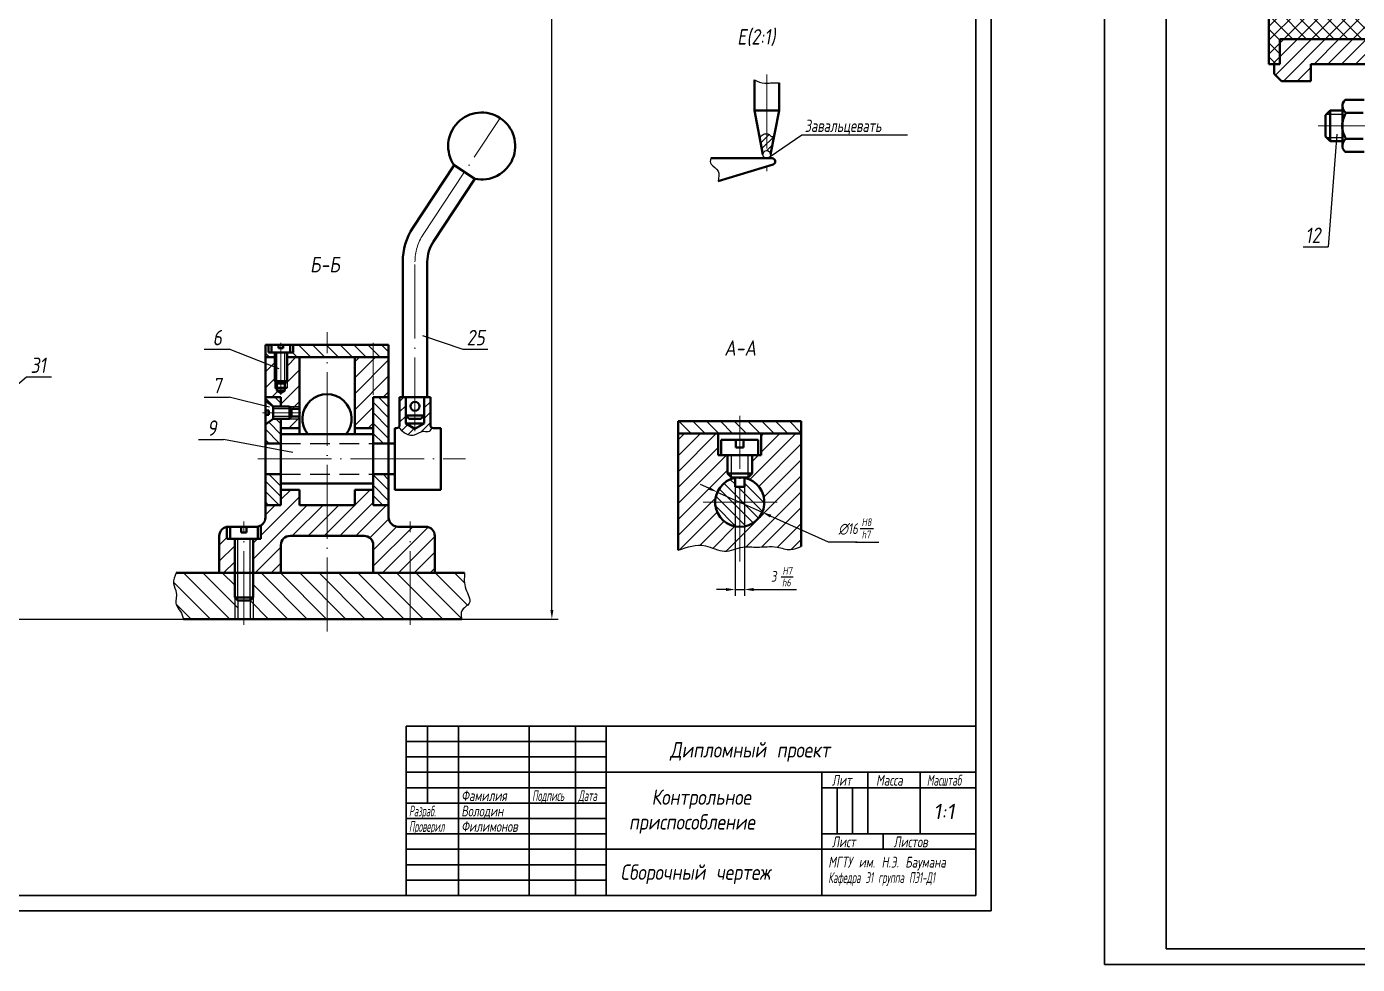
# Model space of a CAD drawing. Header units: millimetres. Extents: x 155 to 2756, y -275 to 1324.
# Drawn here: x 681.4 to 1113.6, y 70.9 to 375.3 of the extents above; entities that cross this region are included whole.
import ezdxf

# ---------------------------------------------------------------- set-up
doc = ezdxf.new("R2010")
doc.units = ezdxf.units.MM
doc.header["$PDMODE"] = 35
doc.header["$PDSIZE"] = -30
doc.linetypes.add('ACAD_ISO04W100', pattern=[30, 24, -3, 0, -3])
doc.linetypes.add('DASHED2', pattern=[9.524999999999999, 6.35, -3.175])
for name, color, linetype, lineweight in [('Layer2', 152, 'Continuous', 25), ('Контур', 5, 'Continuous', 50), ('Оси', 254, 'ACAD_ISO04W100', 20), ('Рамка', 52, 'Continuous', 35), ('Текст', 242, 'Continuous', 25), ('Тонкие линии', 200, 'Continuous', 25), ('Штриховка', 26, 'Continuous', 25)]:
    doc.layers.add(name, color=color, linetype=linetype, lineweight=lineweight)
doc.styles.add('3.5', font='txt.shx', dxfattribs={"width": 0.7, "oblique": 10, "height": 3.5})
doc.styles.add('5', font='txt.shx', dxfattribs={"width": 0.8, "oblique": 10, "height": 5})
doc.dimstyles.new('1 STANDARD(1 1)', dxfattribs={"dimscale": 0, "dimtxt": 3.5, "dimasz": 3, "dimexe": 2, "dimexo": 0, "dimgap": 1, "dimtad": 1, "dimtoh": 1, "dimdec": 1, "dimzin": 9, "dimdsep": 46, "dimtxsty": '3.5', "dimcen": 2.5, "dimclrd": 256, "dimclre": 256, "dimclrt": 256, "dimaunit": 1, "dimadec": 0, "dimazin": 0, "dimtfac": 1, "dimtdec": 1, "dimtmove": 0, "dimatfit": 3, "dimfxl": 0, "dimtolj": 1, "dimtzin": 1, "dimarcsym": 0})
pattern_1 = [(135, (0, 0), (-1.683798022700466, -1.683798022700466), [])]

# ---------------------------------------------------------------- blocks, each defined once
blk = doc.blocks.new('*D4')
at = {"layer": 'Defpoints', "color": 0}
for p in [(905.6899762737205, 224.2148835471908), (920.2836960387168, 217.6556653452427)]:
    blk.add_point(p, dxfattribs=at)
at = {"layer": 'Тонкие линии', "lineweight": -2}
for p, q in [((902.9536538177838, 225.444736960056), (900.217331361847, 226.6745903729212)), ((905.6899762737205, 224.2148835471908), (920.2836960387168, 217.6556653452427)), ((941.8454629933417, 207.9646245035402), (923.0200184946535, 216.4258119323774)), ((951.0667740924881, 207.9646245035403), (941.8454629933417, 207.9646245035402))]:
    blk.add_line(p, q, dxfattribs=at)
at = {"layer": 'Тонкие линии'}
for points in [[(903.1586293865946, 225.9007907027121), (902.748678248973, 224.9886832173998), (905.6899762737205, 224.2148835471908)], [(923.2249940634645, 216.8818656750335), (922.8150429258427, 215.9697581897212), (920.2836960387168, 217.6556653452427)]]:
    blk.add_solid(points, dxfattribs=at)
at = {"layer": 'Тонкие линии', "insert": (948.206118542915, 212.2146245035402), "char_height": 3.5, "attachment_point": 5, "style": '3.5'}
blk.add_mtext('\\A1;∅16', dxfattribs=at)
blk = doc.blocks.new('*D5')
at = {"layer": 'Defpoints', "color": 0}
for p in [(911.4868361562185, 225.9352744462167), (914.4868361562185, 225.9352744462167), (914.4868361562185, 192.5832099445406)]:
    blk.add_point(p, dxfattribs=at)
at = {"layer": 'Тонкие линии', "lineweight": -2}
for p, q in [((911.4868361562185, 225.9352744462167), (911.4868361562185, 190.5832099445406)), ((914.4868361562185, 225.9352744462167), (914.4868361562185, 190.5832099445406)), ((908.4868361562185, 192.5832099445406), (905.4868361562185, 192.5832099445406)), ((911.4868361562185, 192.5832099445406), (914.4868361562185, 192.5832099445406)), ((917.4868361562185, 192.5832099445406), (927.5315991112049, 192.5832099445406))]:
    blk.add_line(p, q, dxfattribs=at)
at = {"layer": 'Тонкие линии'}
for points in [[(908.4868361562185, 193.0832099445406), (908.4868361562185, 192.0832099445406), (911.4868361562185, 192.5832099445406)], [(917.4868361562185, 193.0832099445406), (917.4868361562185, 192.0832099445406), (914.4868361562185, 192.5832099445406)]]:
    blk.add_solid(points, dxfattribs=at)
at = {"layer": 'Тонкие линии', "insert": (924.0092176337117, 196.8332099445406), "char_height": 3.5, "attachment_point": 5, "style": '3.5'}
blk.add_mtext('\\A1;3', dxfattribs=at)
blk = doc.blocks.new('*D9')
at = {"layer": 'Defpoints', "color": 0}
for p in [(673.3959330384268, 629.0382210572118), (851.9777214328365, 629.0382210572117), (665.8976180845511, 182.9804819936381)]:
    blk.add_point(p, dxfattribs=at)
at = {"layer": 'Тонкие линии', "lineweight": -2}
for p, q in [((673.3959330384268, 629.0382210572118), (853.9777214328365, 629.0382210572117)), ((851.9777214328363, 185.980481993638), (851.9777214328365, 626.0382210572117)), ((665.8976180845511, 182.9804819936381), (853.9777214328363, 182.980481993638))]:
    blk.add_line(p, q, dxfattribs=at)
at = {"layer": 'Тонкие линии'}
for points in [[(851.4777214328365, 626.0382210572117), (852.4777214328365, 626.0382210572117), (851.9777214328365, 629.0382210572117)], [(851.4777214328363, 185.980481993638), (852.4777214328363, 185.980481993638), (851.9777214328363, 182.980481993638)]]:
    blk.add_solid(points, dxfattribs=at)
at = {"layer": 'Тонкие линии', "insert": (849.2277214328363, 406.009351525425), "char_height": 3.5, "attachment_point": 5, "rotation": 90, "style": '3.5'}
blk.add_mtext('\\A1;440', dxfattribs=at)

msp = doc.modelspace()

# ---------------------------------------------------------------- hatches: boundary and pattern name
at = {"layer": 'Тонкие линии'}
h = msp.add_hatch(dxfattribs=at)
h.set_pattern_fill('ANSI31', color=256, scale=0.5, style=0)
h.set_pattern_definition([(45, (-13.53497122126282, -209.6082414592784), (-1.122532015133644, 1.122532015133644), [])])
edge = h.paths.add_edge_path()
edge.add_spline(control_points=[(924.1607634655848, 339.67268261552), (923.7966925170194, 339.5982424167789), (923.1292559609769, 339.461774208934), (922.4185814403522, 340.7578356013032), (920.6126194203446, 340.4818925488946), (919.7778823297422, 339.7437164612882), (919.4388142230353, 339.4438711911321)], knot_values=[0, 0, 0, 0, 0.4969048343411941, 0.9109555503419593, 1.922649463059378, 2.614710396256846, 2.614710396256846, 2.614710396256846, 2.614710396256846], degree=3, periodic=0)
edge.add_line((919.4388142230351, 339.4438711911319), (920.5285972728834, 333.7918439449913))
edge.add_arc((921.777729961625, 333.7918439449913), 1.249132688741611, 0, 180, ccw=False)
edge.add_line((923.0268626503666, 333.7918439449913), (924.1607634655848, 339.67268261552))
at = {"layer": 'Штриховка'}
h = msp.add_hatch(dxfattribs=at)
h.set_pattern_fill('ANSI31', color=256, style=0)
h.set_pattern_definition([(45, (0, 0), (-2.245064030267288, 2.245064030267288), [])])
h.paths.add_polyline_path([(1133.444118563884, 461.5860175340741), (1118.444118563884, 461.586017534074), (1118.444118563883, 447.5736889203109), (1098.444118563883, 447.5736889203109), (1098.444118563883, 453.0323634795561), (1088.891870478152, 453.0323634795561), (1086.548460675058, 450.6889536764612), (1086.548460675057, 447.5736889203108), (1088.389839750823, 447.5736889203108), (1088.389839750823, 439.4610609257289), (1141.750112606522, 439.4610609257288), (1141.750112606522, 441.8360276343636), (1144.78930380643, 441.8360276343636), (1144.78930380643, 447.8360276343636), (1133.444118563884, 447.8360276343636)])
h.paths.add_polyline_path([(1133.444118563883, 482.5736889203109), (1118.444118563883, 482.5736889203108), (1118.444118563883, 473.5860175340741), (1133.444118563883, 473.586017534074)])
h.paths.add_polyline_path([(1133.444118563884, 362.8360276343636), (1144.78930380643, 362.8360276343635), (1144.78930380643, 368.8360276343635), (1141.750112606522, 368.8360276343636), (1141.750112606522, 371.2109943429984), (1088.389839750823, 371.2109943429982), (1088.389839750823, 363.0983663484163), (1086.548460675058, 363.0983663484163), (1086.548460675057, 359.9831015922662), (1088.891870478152, 357.639691789171), (1098.444118563883, 357.639691789171), (1098.444118563883, 363.0983663484163), (1118.444118563883, 363.0983663484163), (1118.444118563883, 349.0860377346531), (1133.444118563884, 349.0860377346531)])
h.paths.add_polyline_path([(1133.444118563883, 337.0860377346531), (1118.444118563883, 337.086037734653), (1118.444118563883, 328.0983663484163), (1133.444118563883, 328.0983663484163)])
h = msp.add_hatch(dxfattribs=at)
h.set_pattern_fill('ANSI37', color=256, style=0)
h.set_pattern_definition([(45, (0, 0), (-2.245064030267288, 2.245064030267288), []), (135, (0, 0), (-2.245064030267288, -2.245064030267288), [])])
h.paths.add_polyline_path([(1084.78930380643, 380.835347445919), (1084.78930380643, 363.0983663484164), (1088.389839750823, 363.0983663484163), (1088.389839750823, 371.2109943429983), (1141.750112606522, 371.2109943429984), (1141.750112606522, 368.8360276343636), (1144.78930380643, 368.8360276343635), (1144.78930380643, 375.5860276343636)])
h.paths.add_polyline_path([(1144.78930380643, 441.8360276343637), (1141.750112606522, 441.8360276343636), (1141.750112606522, 439.4610609257288), (1088.389839750823, 439.4610609257289), (1088.389839750823, 447.5736889203108), (1084.78930380643, 447.5736889203108), (1084.78930380643, 429.8367078228082), (1144.78930380643, 435.0860276343636)])
h = msp.add_hatch(dxfattribs=at)
h.set_pattern_fill('ANSI31', color=256, scale=1.15, style=0)
h.set_pattern_definition([(45, (0, 0), (-2.581823634807381, 2.581823634807381), [])])
h.paths.add_polyline_path([(758.965455619246, 254.9802758264623), (763.965455619246, 254.9802758264623), (763.9654556192459, 251.9802758264623), (766.7529175842434, 251.9802758264623), (769.9654556192459, 251.9802758264623), (769.9654556192459, 267.980481993638), (765.9654556192459, 267.980481993638), (765.9654556192459, 260.1930200286405), (765.9654556192459, 258.0094133154225), (765.2529175842433, 258.0094133154225), (765.2529175842433, 257.1852917331516), (765.2529175842433, 257.1680814171832), (763.9654556192459, 256.4247649051205), (762.6779936542486, 257.1680814171832), (762.6779936542484, 257.1852917331516), (762.6779936542484, 258.0094133154225), (761.9654556192459, 258.0094133154226), (761.9654556192459, 260.1930200286405), (761.9654556192459, 267.980481993638), (758.965455619246, 267.980481993638)])
h.paths.add_polyline_path([(798.9654556192459, 267.980481993638), (787.9654556192459, 267.980481993638), (787.9654556192459, 244.980481993638), (793.965455619246, 244.9804819936381), (793.965455619246, 247.9802758264623), (793.9654556192459, 254.9802758264623), (798.965455619246, 254.9802758264623)])
h.paths.add_polyline_path([(798.9654556192459, 215.9804819936385), (798.9654556192457, 219.9806881608138), (793.9654556192459, 219.9806881608138), (793.9654556192459, 224.980481993638), (787.9654556192459, 224.980481993638), (787.9654556192459, 219.9806881608138), (778.9654556192459, 219.9806881608138), (778.9654556192459, 209.9804819936381), (790.9654556192459, 209.9804819936381, -0.4142135623730951), (793.9654556192459, 206.9804819936381), (793.9654556192457, 197.980481993638), (805.9654556192459, 197.980481993638), (805.9654556192459, 212.980481993638), (801.9654556192459, 212.980481993638, -0.4142135623731451)])
h.paths.add_polyline_path([(813.9654556192459, 209.980481993638, 0.4142135623730945), (810.9654556192459, 212.980481993638), (805.9654556192459, 212.980481993638), (805.9654556192459, 197.980481993638), (813.9654556192459, 197.980481993638)])
h.paths.add_polyline_path([(766.965455619246, 209.9804819936381), (778.9654556192459, 209.9804819936381), (778.9654556192457, 219.9806881608137), (769.965455619246, 219.9806881608138), (769.9654556192459, 224.980481993638), (763.9654556192459, 224.980481993638), (763.9654556192457, 219.9806881608138), (758.9654556192459, 219.9806881608138), (758.9654556192459, 215.980481993638, -0.2679491924311228), (757.4654556192459, 213.3824057822847), (757.4654556192459, 208.980481993638), (754.965455619246, 208.980481993638), (754.9654556192459, 197.980481993638), (763.9654556192459, 197.980481993638), (763.9654556192459, 206.9804819936381, -0.4142135623731062)])
h.paths.add_polyline_path([(748.9654556192459, 208.980481993638), (746.4654556192459, 208.980481993638), (746.4654556192459, 212.9385218851878, 0.3659773818630439), (743.9654556192459, 209.980481993638), (743.9654556192459, 197.980481993638), (748.9654556192459, 197.980481993638)])
h.paths.add_polyline_path([(769.965455619246, 244.9804819936381), (769.965455619246, 247.9802758264623), (766.7529175842434, 247.9802758264623), (763.9654556192457, 247.9802758264623), (763.9654556192459, 244.9804819936381)])
h.paths.add_polyline_path([(769.9654556192459, 247.9802758264623), (769.9654556192459, 248.6928138614649), (767.4654556192461, 248.6928138614649), (766.7529175842433, 247.9802758264623)])
h.paths.add_polyline_path([(769.9654556192459, 251.2677377914597), (769.965455619246, 251.9802758264623), (766.7529175842433, 251.9802758264623), (767.465455619246, 251.2677377914597)])
h = msp.add_hatch(dxfattribs=at)
h.set_pattern_fill('ANSI31', color=256, angle=90, style=0)
h.set_pattern_definition([(135, (0, 0), (-2.245064030267288, -2.245064030267288), [])])
h.paths.add_polyline_path([(767.9654556192459, 271.9804819936381), (767.9654556192459, 269.480481993638), (765.9654556192459, 269.480481993638), (765.965455619246, 267.980481993638), (778.9654556192459, 267.980481993638), (778.9654556192457, 271.980481993638)])
h.paths.add_polyline_path([(761.9654556192457, 267.980481993638), (761.9654556192459, 269.480481993638), (759.9654556192459, 269.480481993638), (759.9654556192459, 271.980481993638), (758.965455619246, 271.980481993638), (758.965455619246, 267.980481993638)])
h.paths.add_polyline_path([(793.9654556192457, 267.980481993638), (793.9654556192457, 271.980481993638), (778.9654556192457, 271.980481993638), (778.9654556192457, 267.980481993638)])
h.paths.add_polyline_path([(798.965455619246, 267.980481993638), (798.9654556192459, 271.980481993638), (793.9654556192459, 271.980481993638), (793.9654556192459, 267.980481993638)])
h = msp.add_hatch(dxfattribs=at)
h.set_pattern_fill('ANSI31', color=256, scale=0.75, angle=90, style=0)
h.set_pattern_definition(pattern_1)
h.paths.add_polyline_path([(793.9654556192461, 239.980481993638), (798.9654556192459, 239.980481993638), (798.9654556192459, 254.9802758264623), (793.9654556192459, 254.9802758264623), (793.965455619246, 247.9802758264623)])
h.paths.add_polyline_path([(798.965455619246, 229.980481993638), (793.9654556192459, 229.980481993638), (793.9654556192459, 219.9806881608138), (798.965455619246, 219.9806881608138)])
h.paths.add_polyline_path([(758.965455619246, 219.9806881608138), (763.9654556192459, 219.9806881608138), (763.9654556192459, 229.980481993638), (758.965455619246, 229.980481993638)])
h.paths.add_polyline_path([(763.9654556192456, 247.9802758264623), (761.4654556192459, 247.9802758264623), (758.9654556192459, 246.1382136387042), (758.9654556192457, 239.980481993638), (763.9654556192459, 239.980481993638)])
h.paths.add_polyline_path([(763.9654556192459, 251.9802758264623), (763.9654556192459, 254.9802758264623), (758.965455619246, 254.9802758264622), (758.9654556192459, 253.8223380142205), (761.465455619246, 251.9802758264623)])
h = msp.add_hatch(dxfattribs=at)
h.set_pattern_fill('ANSI31', color=256, scale=0.75, style=0)
h.set_pattern_definition([(45, (0, 0), (-1.683798022700466, 1.683798022700466), [])])
edge = h.paths.add_edge_path()
edge.add_line((804.523700903424, 254.980481993638), (802.523700903424, 254.980481993638))
edge.add_line((802.523700903424, 254.980481993638), (802.523700903424, 245.980481993638))
edge.add_arc((801.5237009034241, 245.980481993638), 1, -45.00000000000341, 1.5916157281026244e-12, ccw=False)
edge.add_spline(control_points=[(802.2308076846106, 245.2733752124514), (802.7523173797583, 244.6487403525253), (804.0237211016346, 243.1259247786006), (807.4546532618783, 242.1084478008667), (809.7105279642396, 244.4324064109749), (812.3128907822467, 243.4456259650039), (812.7902100999108, 244.6355809059755), (812.9903689253988, 245.1345759697703)], knot_values=[0, 0, 0, 0, 2.446991360495599, 5.965591727401217, 9.070203853059663, 11.03020166435888, 12.44566624514315, 12.44566624514315, 12.44566624514315, 12.44566624514315], degree=3, periodic=0)
edge.add_arc((813.523700903424, 245.980481993638), 1, 180, 237.76913916367232, ccw=False)
edge.add_line((812.523700903424, 245.980481993638), (812.523700903424, 254.980481993638))
edge.add_line((812.523700903424, 254.980481993638), (810.523700903424, 254.980481993638))
edge.add_line((810.523700903424, 254.980481993638), (810.523700903424, 246.426164593242))
edge.add_line((810.523700903424, 246.426164593242), (807.5237009034239, 244.694113785673))
edge.add_line((807.5237009034239, 244.694113785673), (804.523700903424, 246.4261645932421))
edge.add_line((804.523700903424, 246.4261645932421), (804.523700903424, 254.980481993638))
h = msp.add_hatch(dxfattribs=at)
h.set_pattern_fill('ANSI31', color=256, angle=90, style=0)
h.set_pattern_definition([(135, (0, -27.04520754742134), (-2.245064030267288, -2.245064030267288), [])])
h.paths.add_polyline_path([(912.9868361562185, 247.1793261465035), (892.9868361562186, 247.1793261465035), (892.9868361562186, 243.1793261465036), (912.9868361562185, 243.1793261465036)])
h.paths.add_polyline_path([(932.9868361562185, 247.1793261465035), (912.9868361562184, 247.1793261465035), (912.9868361562184, 243.1793261465036), (932.9868361562185, 243.1793261465035)])
h = msp.add_hatch(dxfattribs=at)
h.set_pattern_fill('ANSI31', color=256, scale=1.15, style=0)
h.set_pattern_definition([(45, (0, -27.04520754742134), (-2.581823634807381, 2.581823634807381), [])])
edge = h.paths.add_edge_path()
edge.add_line((911.4868361562185, 228.7933912689675), (911.4868361562185, 228.9352744462167))
edge.add_line((911.4868361562185, 228.9352744462167), (910.2650154154265, 228.9352744462167))
edge.add_line((910.2650154154265, 228.9352744462167), (908.9868361562185, 230.2134537054247))
edge.add_line((908.9868361562185, 230.2134537054247), (908.9868361562186, 236.2134537054249))
edge.add_line((908.9868361562186, 236.2134537054249), (905.9868361562185, 236.2134537054249))
edge.add_line((905.9868361562185, 236.2134537054249), (905.9868361562185, 243.1793261465036))
edge.add_line((905.9868361562185, 243.1793261465036), (892.9868361562185, 243.1793261465035))
edge.add_line((892.9868361562185, 243.1793261465035), (892.9868361562185, 205.3568750623226))
edge.add_spline(control_points=[(892.9868361562185, 205.3568750623226), (895.9525749823008, 206.3639510834128), (901.069476408847, 208.101497452512), (907.5823689069323, 204.0833642274567), (911.3244834129071, 205.7232426575318), (912.9868361562237, 206.1359907594634)], knot_values=[0, 0, 0, 0, 8.939514211314727, 15.42368215913627, 20.48203795961831, 20.48203795961831, 20.48203795961831, 20.48203795961831], degree=3, periodic=0)
edge.add_line((912.9868361562185, 206.1359907594619), (912.9868361562185, 212.9352744462167))
edge.add_arc((912.9868361562185, 220.9352744462167), 7.99999999999999, 100.80692287486028, 270, ccw=False)
edge = h.paths.add_edge_path()
edge.add_line((932.9868361562185, 243.1793261465035), (919.9868361562186, 243.1793261465036))
edge.add_line((919.9868361562186, 243.1793261465036), (919.9868361562185, 236.2134537054249))
edge.add_line((919.9868361562185, 236.2134537054249), (916.9868361562185, 236.2134537054249))
edge.add_line((916.9868361562185, 236.2134537054249), (916.9868361562185, 230.2134537054247))
edge.add_line((916.9868361562185, 230.2134537054247), (915.7086568970102, 228.9352744462167))
edge.add_line((915.7086568970102, 228.9352744462167), (914.4868361562185, 228.9352744462167))
edge.add_line((914.4868361562185, 228.9352744462167), (914.4868361562185, 228.7933912689675))
edge.add_arc((912.9868361562185, 220.9352744462167), 7.99999999999999, -90, 79.19307712513961, ccw=False)
edge.add_line((912.9868361562185, 212.9352744462167), (912.9868361562185, 206.1359907594627))
edge.add_spline(control_points=[(912.9868361562237, 206.1359907594634), (913.3281368950554, 206.220732841255), (915.178170515848, 206.6091079095563), (919.246683150321, 206.0563601251895), (924.4420481464001, 206.9730456197144), (929.2472748201595, 205.0040145769701), (931.8241252761585, 206.0611004066024), (932.9868361562185, 206.5380722822538)], knot_values=[20.48203795961831, 20.48203795961831, 20.48203795961831, 20.48203795961831, 21.52057841315259, 26.09593995943073, 32.63217873453364, 37.06222672273325, 40.70462884675828, 40.70462884675828, 40.70462884675828, 40.70462884675828], degree=3, periodic=0)
edge.add_line((932.9868361562186, 206.5380722822538), (932.9868361562185, 243.1793261465035))
h = msp.add_hatch(dxfattribs=at)
h.set_pattern_fill('ANSI31', color=256, scale=0.75, angle=90, style=0)
h.set_pattern_definition(pattern_1)
h.paths.add_polyline_path([(912.9868361562184, 220.9352744462167), (904.9868361562185, 220.9352744462167, 0.4142135623730958), (912.9868361562185, 212.9352744462167)])
h.paths.add_polyline_path([(920.9868361562185, 220.9352744462167), (912.9868361562184, 220.9352744462167), (912.9868361562184, 212.9352744462167, 0.4142135623730999)])
h.paths.add_polyline_path([(914.4868361562185, 228.7933912689676), (914.4868361562185, 225.9352744462167), (912.9868361562185, 225.9352744462167), (912.9868361562187, 220.9352744462167), (920.9868361562185, 220.9352744462167, 0.3599880314514957)])
h.paths.add_polyline_path([(912.9868361562185, 225.9352744462167), (911.4868361562185, 225.9352744462167), (911.4868361562185, 228.7933912689675, 0.3599880314514947), (904.9868361562185, 220.9352744462167), (912.9868361562184, 220.9352744462167)])
h = msp.add_hatch(dxfattribs=at)
h.set_pattern_fill('ANSI31', color=256, scale=1.4, angle=90, style=0)
h.set_pattern_definition([(135, (0, 0), (-3.143089642374203, -3.143089642374203), [])])
h.paths.add_polyline_path([(778.9654556192457, 182.980481993638), (778.9654556192459, 197.980481993638), (754.965455619246, 197.980481993638), (754.9654556192459, 189.980481993638), (754.965455619246, 182.980481993638)])
edge = h.paths.add_edge_path()
edge.add_line((748.9654556192459, 182.980481993638), (748.9654556192459, 189.9804819936381))
edge.add_line((748.9654556192459, 189.9804819936381), (748.9654556192459, 197.980481993638))
edge.add_line((748.9654556192459, 197.980481993638), (729.9979537455741, 197.980481993638))
edge.add_spline(control_points=[(729.9979537455743, 197.980481993638), (729.4918760681634, 196.8303282799059), (728.5275941994121, 194.6388220706154), (730.6034476233756, 191.3759964418579), (729.2948712837839, 187.8922720433035), (731.5455762048281, 185.502828914226), (732.0812692681858, 183.8265429672328), (732.3516461663189, 182.980481993638)], knot_values=[0, 0, 0, 0, 3.534580485510071, 6.734799869572862, 10.53311459693728, 13.1464962450108, 15.80972644452285, 15.80972644452285, 15.80972644452285, 15.80972644452285], degree=3, periodic=0)
edge.add_line((732.3516461663189, 182.980481993638), (748.9654556192459, 182.980481993638))
h.paths.add_polyline_path([(805.965455619246, 197.980481993638), (778.9654556192459, 197.980481993638), (778.9654556192459, 182.980481993638), (805.9654556192459, 182.980481993638)])
edge = h.paths.add_edge_path()
edge.add_line((805.965455619246, 182.980481993638), (822.6911013568971, 182.980481993638))
edge.add_spline(control_points=[(822.6911013568972, 182.980481993638), (822.4939466844434, 183.9587402679545), (822.0442166889286, 186.1902475603993), (826.674171004628, 188.0755853842683), (823.2577129561046, 193.0243378232843), (823.5051414221655, 196.2679405392), (823.6357774902199, 197.980481993638)], knot_values=[0, 0, 0, 0, 2.711573789549448, 6.185377465485917, 10.89763709125328, 16.16845162770912, 16.16845162770912, 16.16845162770912, 16.16845162770912], degree=3, periodic=0)
edge.add_line((823.6357774902199, 197.980481993638), (805.9654556192459, 197.9804819936381))
edge.add_line((805.9654556192459, 197.9804819936381), (805.965455619246, 182.980481993638))
h.paths.add_polyline_path([(754.9654556192459, 189.9804819936381), (753.9654556192459, 188.9804819936379), (753.9654556192459, 182.980481993638), (754.965455619246, 182.980481993638)])
h.paths.add_polyline_path([(748.965455619246, 182.980481993638), (749.9654556192459, 182.9804819936381), (749.9654556192459, 188.9804819936382), (748.9654556192459, 189.9804819936383)])

# ---------------------------------------------------------------- linework, layer by layer
at = {"layer": 'Layer2'}
for p, q in [((749.9654556192459, 188.9804819936381), (749.9654556192459, 182.980481993638)), ((753.9654556192459, 188.980481993638), (753.9654556192459, 182.980481993638))]:
    msp.add_line(p, q, dxfattribs=at)
at = {"layer": 'Контур'}
for p, q in [((1084.78930380643, 405.3360276343636), (1084.78930380643, 363.0983663484163)), ((1141.750112606522, 371.2109943429983), (1088.389839750823, 371.2109943429983)), ((1088.389839750823, 371.2109943429983), (1088.389839750823, 363.0983663484163)), ((1088.389839750823, 363.0983663484163), (1084.78930380643, 363.0983663484163)), ((1086.548460675057, 363.0983663484163), (1086.548460675057, 359.9831015922661)), ((1098.444118563883, 357.639691789171), (1098.444118563883, 363.0983663484163)), ((1098.444118563883, 363.0983663484163), (1118.444118563883, 363.0983663484163)), ((1086.548460675057, 359.9831015922661), (1088.891870478152, 357.639691789171)), ((917.777729961625, 348.0588826880835), (917.777729961625, 358.014734084354)), ((925.777729961625, 357.0298463831168), (925.777729961625, 348.0588826880835)), ((1088.891870478152, 357.639691789171), (1098.444118563883, 357.639691789171)), ((1109.594192924558, 351.4860377346533), (1115.786261011713, 351.4860377346533)), ((925.777729961625, 348.0588826880835), (917.777729961625, 348.0588826880835)), ((920.5285972728834, 333.7918439449913), (917.777729961625, 348.0588826880835)), ((925.777729961625, 348.0588826880835), (923.0268626503666, 333.7918439449913)), ((1104.694118563884, 348.0860377346531), (1103.194118563884, 346.5860377346531)), ((1103.194118563884, 339.5860377346531), (1103.194118563884, 346.5860377346531)), ((1104.694118563884, 338.0860377346531), (1104.694118563884, 348.0860377346531)), ((1108.694544234488, 348.0860377346531), (1104.694118563884, 348.0860377346531)), ((1108.694544234488, 336.8846023416664), (1108.694544234488, 349.287473127641)), ((1109.974118563883, 347.2860377346531), (1115.406335372388, 347.2860377346531)), ((1104.694118563884, 338.0860377346531), (1103.194118563884, 339.5860377346531)), ((1108.694544234488, 338.0860377346531), (1104.694118563884, 338.0860377346531)), ((1109.974118563883, 338.8860377346543), (1115.406335372388, 338.8860377346543)), ((1115.786261011712, 334.6860377346531), (1109.594192924559, 334.6860377346531)), ((806.8427178071394, 309.9981958465613), (820.2713978598622, 330.2997718498632)), ((820.2713978598622, 330.2997718498632), (826.9437910983761, 325.8862507532064)), ((923.5223199803524, 332.5427112562497), (903.5759770688162, 332.5427112562497)), ((905.9450159566106, 325.1450563516757), (923.813616454768, 330.5860784301385)), ((826.9437910983761, 325.8862507532064), (813.5151110456532, 305.5846747499043)), ((803.523700903424, 254.980481993638), (803.523700903424, 298.9643931049194)), ((811.523700903424, 254.980481993638), (811.523700903424, 298.9643931049192)), ((758.9654556192459, 271.980481993638), (798.9654556192459, 271.980481993638)), ((758.9654556192459, 271.980481993638), (758.9654556192459, 215.980481993638)), ((758.965455619246, 267.980481993638), (761.9654556192459, 267.980481993638)), ((759.9654556192459, 269.480481993638), (759.9654556192459, 271.980481993638)), ((759.9654556192459, 269.480481993638), (763.9654556192459, 269.480481993638)), ((760.9654556192459, 269.480481993638), (760.9654556192459, 271.980481993638)), ((761.9654556192459, 260.1930200286405), (761.9654556192459, 269.480481993638)), ((763.2350604440044, 271.980481993638), (763.2350604440044, 270.8938549606805)), ((764.6958507944873, 270.8938549606805), (763.2350604440044, 270.8938549606805)), ((767.9654556192459, 269.480481993638), (763.9654556192459, 269.480481993638)), ((764.6958507944873, 271.980481993638), (764.6958507944873, 270.8938549606805)), ((765.9654556192459, 260.1930200286405), (765.9654556192459, 269.480481993638)), ((765.965455619246, 267.980481993638), (798.9654556192459, 267.980481993638)), ((766.9654556192459, 269.480481993638), (766.9654556192459, 271.980481993638)), ((767.9654556192459, 269.480481993638), (767.9654556192459, 271.980481993638)), ((769.9654556192459, 242.980481993638), (769.9654556192459, 267.980481993638)), ((787.9654556192459, 242.980481993638), (787.9654556192459, 267.980481993638)), ((798.9654556192459, 271.980481993638), (798.9654556192459, 215.980481993638)), ((765.9654556192459, 260.1930200286405), (761.9654556192459, 260.1930200286405)), ((762.6779936542484, 259.480481993638), (761.9654556192459, 260.1930200286405)), ((762.6779936542484, 259.480481993638), (765.2529175842433, 259.480481993638)), ((762.6779936542484, 259.480481993638), (762.6779936542484, 257.1852917331516)), ((765.9654556192459, 260.1930200286405), (765.2529175842433, 259.480481993638)), ((765.2529175842433, 259.480481993638), (765.2529175842433, 257.1852917331516)), ((758.9654556192459, 254.9802758264623), (763.9654556192459, 254.9802758264623)), ((761.9654556192459, 258.0094133154225), (765.9654556192459, 258.0094133154225)), ((762.6779936542484, 257.1852917331516), (762.6779936542484, 257.1680814171831)), ((762.6779936542484, 257.1680814171832), (765.2529175842433, 257.1680814171832)), ((762.6779936542484, 257.1680814171832), (763.9654556192459, 256.4247649051205)), ((765.2529175842433, 257.1680814171832), (763.9654556192459, 256.4247649051205)), ((763.9654556192457, 251.9802758264623), (763.9654556192459, 254.9802758264623)), ((765.2529175842433, 257.1680814171831), (765.2529175842433, 257.1852917331516)), ((798.9654556192459, 254.9802758264623), (793.9654556192459, 254.9802758264623)), ((793.965455619246, 247.9802758264623), (793.9654556192459, 254.9802758264623)), ((802.523700903424, 245.980481993638), (802.523700903424, 254.980481993638)), ((802.523700903424, 254.980481993638), (812.523700903424, 254.980481993638)), ((804.523700903424, 254.980481993638), (804.523700903424, 246.426164593242)), ((810.523700903424, 246.426164593242), (810.523700903424, 254.980481993638)), ((812.523700903424, 254.980481993638), (812.523700903424, 245.980481993638)), ((761.465455619246, 251.9802758264623), (758.965455619246, 253.8223380142204)), ((758.965455619246, 250.7106710017038), (760.0520826522035, 250.7106710017038)), ((760.0520826522035, 250.7106710017038), (760.0520826522035, 249.9802758264623)), ((761.465455619246, 251.9802758264623), (761.465455619246, 249.9802758264623)), ((766.7529175842434, 251.9802758264623), (761.465455619246, 251.9802758264623)), ((766.7529175842434, 251.9802758264623), (767.465455619246, 251.2677377914597)), ((766.7529175842434, 251.9802758264623), (766.7529175842434, 247.9802758264623)), ((767.465455619246, 249.9802758264623), (767.465455619246, 251.2677377914597)), ((767.465455619246, 251.2677377914597), (769.965455619246, 251.2677377914598)), ((758.965455619246, 249.2498806512208), (760.0520826522035, 249.2498806512208)), ((761.465455619246, 247.9802758264623), (758.965455619246, 246.1382136387042)), ((760.0520826522035, 249.2498806512208), (760.0520826522035, 249.9802758264623)), ((761.465455619246, 247.9802758264623), (761.465455619246, 249.9802758264623)), ((766.7529175842434, 247.9802758264623), (761.465455619246, 247.9802758264623)), ((763.9654556192459, 219.9806881608138), (763.9654556192457, 247.9802758264623)), ((766.7529175842434, 247.9802758264623), (767.465455619246, 248.6928138614649)), ((767.465455619246, 249.9802758264623), (767.465455619246, 248.6928138614649)), ((767.465455619246, 248.6928138614649), (769.965455619246, 248.6928138614649)), ((793.9654556192459, 219.9806881608138), (793.965455619246, 247.9802758264623)), ((804.523700903424, 249.0817770655358), (810.523700903424, 249.0817770655358)), ((804.523700903424, 249.0817770655358), (805.6249959753218, 247.980481993638)), ((804.523700903424, 246.426164593242), (810.523700903424, 246.426164593242)), ((804.523700903424, 246.426164593242), (807.5237009034239, 244.694113785673)), ((805.6249959753218, 247.980481993638), (809.4224058315262, 247.980481993638)), ((810.523700903424, 246.426164593242), (807.5237009034239, 244.694113785673)), ((810.523700903424, 249.0817770655358), (809.4224058315262, 247.980481993638)), ((892.9868361562185, 205.3568750623226), (892.9868361562185, 247.1793261465035)), ((892.9868361562185, 247.1793261465035), (932.9868361562185, 247.1793261465035)), ((932.9868361562185, 247.1793261465035), (932.9868361562185, 206.5380722822538)), ((769.9654556192459, 244.980481993638), (763.9654556192459, 244.980481993638)), ((763.9654556192459, 242.980481993638), (778.9654556192459, 242.980481993638)), ((793.9654556192459, 242.980481993638), (778.9654556192459, 242.980481993638)), ((787.9654556192459, 244.980481993638), (793.9654556192459, 244.980481993638)), ((800.9654556192459, 244.980481993638), (800.9654556192459, 224.980481993638)), ((801.523700903424, 244.980481993638), (800.9654556192459, 244.980481993638)), ((813.523700903424, 244.980481993638), (815.9654556192459, 244.980481993638)), ((815.9654556192459, 224.980481993638), (815.9654556192459, 244.980481993638)), ((892.9868361562185, 243.1793261465035), (932.9868361562185, 243.1793261465035)), ((905.9868361562185, 236.2134537054249), (905.9868361562185, 243.1793261465035)), ((919.9868361562185, 236.2134537054249), (919.9868361562185, 243.1793261465035)), ((758.9654556192459, 239.980481993638), (763.9654556192459, 239.980481993638)), ((800.9654556192459, 239.980481993638), (793.9654556192459, 239.980481993638)), ((906.9868361562185, 236.2134537054249), (906.9868361562185, 241.2134537054249)), ((906.9868361562185, 241.2134537054249), (918.9868361562185, 241.2134537054249)), ((911.734315993232, 241.2134537054249), (911.734315993232, 238.6855837161324)), ((911.734315993232, 238.6855837161324), (912.9868361562185, 238.6855837161324)), ((914.239356319205, 238.6855837161324), (912.9868361562185, 238.6855837161324)), ((914.239356319205, 241.2134537054249), (914.239356319205, 238.6855837161324)), ((918.9868361562185, 236.2134537054249), (918.9868361562185, 241.2134537054249)), ((905.9868361562185, 236.2134537054249), (919.9868361562185, 236.2134537054249)), ((908.9868361562185, 236.2134537054249), (908.9868361562185, 230.2134537054249)), ((916.9868361562185, 236.2134537054249), (916.9868361562185, 230.2134537054249)), ((758.9654556192459, 229.980481993638), (763.9654556192459, 229.980481993638)), ((800.9654556192459, 229.980481993638), (793.9654556192459, 229.980481993638)), ((916.9868361562185, 230.2134537054249), (908.9868361562185, 230.2134537054249)), ((908.9868361562185, 230.2134537054249), (910.2650154154267, 228.9352744462167)), ((916.9868361562185, 230.2134537054249), (915.7086568970103, 228.9352744462167)), ((763.9654556192459, 226.980481993638), (778.9654556192459, 226.980481993638)), ((769.9654556192459, 224.980481993638), (763.9654556192459, 224.980481993638)), ((769.9654556192459, 219.9806881608138), (769.9654556192459, 224.980481993638)), ((793.9654556192459, 226.980481993638), (778.9654556192459, 226.980481993638)), ((787.9654556192459, 219.9806881608138), (787.9654556192459, 224.980481993638)), ((787.9654556192459, 224.980481993638), (793.9654556192459, 224.980481993638)), ((800.9654556192459, 224.980481993638), (815.9654556192459, 224.980481993638)), ((910.2650154154267, 228.9352744462167), (915.7086568970104, 228.9352744462167)), ((911.4868361562185, 228.9352744462167), (911.4868361562185, 225.9352744462167)), ((911.4868361562185, 225.9352744462167), (914.4868361562185, 225.9352744462167)), ((914.4868361562185, 228.9352744462167), (914.4868361562185, 225.9352744462167)), ((758.9654556192459, 219.9806881608138), (763.9654556192459, 219.9806881608138)), ((769.9654556192459, 219.9806881608138), (778.9654556192459, 219.9806881608138)), ((787.9654556192459, 219.9806881608138), (778.9654556192459, 219.9806881608138)), ((798.9654556192459, 219.9806881608138), (793.9654556192459, 219.9806881608138)), ((746.4654556192459, 208.980481993638), (746.4654556192459, 212.9385218851878)), ((746.9654556192459, 212.980481993638), (755.9654556192459, 212.980481993638)), ((747.4654556192459, 208.980481993638), (747.4654556192459, 212.980481993638)), ((751.1066283208247, 212.980481993638), (751.1066283208247, 211.0618009095783)), ((752.824282917667, 212.980481993638), (752.824282917667, 211.0618009095783)), ((756.4654556192459, 212.980481993638), (755.9654556192459, 212.980481993638)), ((756.4654556192459, 208.980481993638), (756.4654556192459, 212.980481993638)), ((757.4654556192459, 208.980481993638), (757.4654556192459, 213.3824057822847)), ((810.9654556192459, 212.980481993638), (801.9654556192459, 212.980481993638)), ((743.9654556192459, 197.980481993638), (743.9654556192459, 209.980481993638)), ((757.4654556192459, 208.980481993638), (746.4654556192459, 208.980481993638)), ((748.9654556192459, 208.980481993638), (748.9654556192459, 189.9804819936381)), ((752.824282917667, 211.0618009095783), (751.1066283208247, 211.0618009095783)), ((754.9654556192459, 189.980481993638), (754.9654556192459, 208.980481993638)), ((790.9654556192459, 209.9804819936381), (766.9654556192459, 209.9804819936381)), ((813.9654556192459, 197.980481993638), (813.9654556192459, 209.980481993638)), ((763.9654556192459, 206.9804819936381), (763.9654556192459, 197.980481993638)), ((793.9654556192459, 206.9804819936381), (793.9654556192459, 197.980481993638)), ((729.9979537455741, 197.980481993638), (823.6357774902199, 197.980481993638)), ((749.9654556192459, 188.9804819936381), (748.9654556192459, 189.9804819936381)), ((748.9654556192459, 189.9804819936381), (754.965455619246, 189.9804819936381)), ((749.9654556192459, 188.9804819936381), (753.9654556192459, 188.980481993638)), ((753.9654556192459, 188.980481993638), (754.9654556192459, 189.980481993638)), ((732.3516461663191, 182.980481993638), (822.6911013568971, 182.980481993638))]:
    msp.add_line(p, q, dxfattribs=at)
msp.add_circle((807.523700903424, 252.0550039267573), 1.425988368097799, dxfattribs=at)
for centre, radius, start, end in [((1111.263007027027, 349.5198123820549), 2.578949911456424, 130.3225988775149, 240.0150445327962), ((829.193247365869, 336.5374418906322), 10.886134582364, 258.0747736554602, 214.9591446011863), ((1114.853769136783, 343.4924366007719), 6.180808950015087, 142.1373286905862, 183.770016297971), ((1114.853769136783, 342.6796388685355), 6.180808950015087, 176.229983702029, 217.8626713094137), ((1111.263007027027, 336.6522630872525), 2.578949911456424, 119.9849554672038, 229.6774011224851), ((923.5223199803524, 331.5427112562497), 1, 286.935590002832, 89.99999999999964), ((823.523700903424, 298.9643931049194), 20, 146.5169591283232, 180), ((823.523700903424, 298.9643931049192), 12, 146.5169591283233, 180), ((778.9654556192459, 247.980481993638), 8, 321.3178125465105, 218.6821874534895), ((801.523700903424, 245.980481993638), 1, 270, 0), ((813.523700903424, 245.980481993638), 1, 180, 270), ((912.9868361562185, 220.9352744462167), 8, 100.8069228748603, 79.19307712513965), ((746.9654556192459, 209.980481993638), 3, 90.00000000000011, 180), ((755.9654556192459, 215.980481993638), 3, 270, 0), ((801.9654556192459, 215.980481993638), 3, 180, 270), ((810.9654556192459, 209.980481993638), 3, 7.016477563892661e-15, 89.9999999999999), ((766.9654556192459, 206.9804819936381), 3, 90, 180), ((790.9654556192459, 206.9804819936381), 3, 0, 90)]:
    msp.add_arc(centre, radius, start, end, dxfattribs=at)
at = {"layer": 'Оси'}
for p, q in [((921.777729961625, 359.7803172331783), (921.777729961625, 328.3926926717336)), ((1100.806512974423, 343.0860377346531), (1154.895262585698, 343.0860377346531)), ((763.9654556192459, 272.6651793307897), (763.9654556192459, 255.7213356448606)), ((778.9654556192459, 178.9749747733572), (778.9654556192459, 276.1464900430019)), ((793.9654556192459, 272.6651793307897), (793.9654556192459, 255.8239354697293)), ((757.9579306809496, 249.9802758264623), (770.4928083061181, 249.9802758264623)), ((912.9868361562185, 201.6324601366277), (912.9868361562185, 248.9043487648364)), ((756.4365063840296, 234.980481993638), (823.8712255431055, 234.980481993638)), ((925.0882648727661, 220.9352744462167), (900.8854074396709, 220.9352744462167)), ((751.9654556192459, 181.0726631075877), (751.9654556192459, 214.6563180178841)), ((805.9654556192459, 181.0726631075877), (805.9654556192459, 214.6563180178841))]:
    msp.add_line(p, q, dxfattribs=at)
msp.add_lwpolyline([(807.523700903424, 243.9380560968425), (807.523700903424, 298.9643931049193, -0.1471457333304626), (810.1789144263963, 307.7914352982328), (835.3441409654794, 345.8364074933903)], format="xyb", dxfattribs=at)
at = {"layer": 'Рамка'}
for p, q in [((994.6154373025079, 682.2543460316949), (994.6154373025076, 88.25434603169492)), ((989.6154373025076, 93.25434603169492), (989.6154373025076, 677.2543460316949)), ((1031.465212537194, 70.90733151312565), (1031.465212537194, 664.9073315131257)), ((1051.465212537194, 659.9073315131258), (1051.465212537194, 75.90733151312565)), ((804.6154373025076, 93.25434603169492), (804.6154373025076, 148.2543460316949)), ((804.6154373025076, 148.2543460316949), (989.6154373025076, 148.2543460316949)), ((811.6154373025076, 148.2543460316949), (811.6154373025076, 123.2543460316949)), ((821.6154373025076, 148.2543460316949), (821.6154373025076, 93.25434603169492)), ((844.6154373025076, 148.2543460316949), (844.6154373025076, 93.25434603169492)), ((859.6154373025076, 148.2543460316949), (859.6154373025076, 93.25434603169492)), ((869.6154373025076, 148.2543460316949), (869.6154373025076, 93.25434603169492)), ((804.6154373025076, 143.2543460316949), (869.6154373025076, 143.2543460316949)), ((804.6154373025076, 138.2543460316949), (869.6154373025076, 138.2543460316949)), ((804.6154373025076, 133.2543460316949), (989.6154373025076, 133.2543460316949)), ((939.6154373025076, 133.2543460316949), (939.6154373025076, 93.25434603169492)), ((954.6154373025076, 133.2543460316949), (954.6154373025076, 113.2543460316949)), ((971.6154373025076, 133.2543460316949), (971.6154373025076, 113.2543460316949)), ((804.6154373025076, 128.2543460316949), (869.6154373025075, 128.2543460316949)), ((939.6154373025075, 128.2543460316949), (989.6154373025076, 128.2543460316949)), ((944.6154373025076, 128.2543460316949), (944.6154373025076, 113.2543460316949)), ((949.6154373025076, 128.2543460316949), (949.6154373025076, 113.2543460316949)), ((804.6154373025076, 123.2543460316949), (869.6154373025076, 123.2543460316949)), ((804.6154373025076, 118.2543460316949), (869.6154373025075, 118.2543460316949)), ((804.6154373025076, 113.2543460316949), (869.6154373025075, 113.2543460316949)), ((939.6154373025075, 113.2543460316949), (989.6154373025076, 113.2543460316949)), ((959.6154373025076, 113.2543460316949), (959.6154373025076, 108.2543460316949)), ((804.6154373025076, 108.2543460316949), (989.6154373025076, 108.2543460316949)), ((804.6154373025076, 103.2543460316949), (869.6154373025075, 103.2543460316949)), ((804.6154373025076, 98.25434603169492), (869.6154373025075, 98.25434603169492)), ((174.6154373025078, 93.25434603169492), (989.6154373025076, 93.25434603169492)), ((994.6154373025076, 88.25434603169492), (154.6154373025079, 88.25434603169492)), ((1051.465212537194, 75.90733151312565), (1866.465212537194, 75.90733151312565)), ((1871.465212537194, 70.90733151312565), (1031.465212537194, 70.90733151312565))]:
    msp.add_line(p, q, dxfattribs=at)
at = {"layer": 'Тонкие линии'}
for p, q in [((1103.475587600502, 346.8675067712707), (1108.694544234488, 346.8675067712707)), ((922.8406448693165, 333.1356851432595), (933.1172753054639, 340.1574201943799)), ((933.1172753054639, 340.1574201943799), (967.4388067166751, 340.1574201943799)), ((1103.475587600502, 339.3045686980355), (1108.694544234488, 339.3045686980355)), ((1106.845494291065, 340.3699222660653), (1104.046042736461, 303.7963541421304)), ((1095.958893146436, 303.7963541421304), (1104.046042736461, 303.7963541421304)), ((809.9533051720547, 275.0062835486634), (823.0506221560695, 270.5771194559397)), ((739.0454811889344, 270.5771194559397), (747.13263077896, 270.5771194559397)), ((763.3883418919968, 264.1826060263484), (747.13263077896, 270.5771194559397)), ((762.6779936542484, 259.480481993638), (762.6779936542484, 269.480481993638)), ((765.2529175842433, 259.480481993638), (765.2529175842433, 269.480481993638)), ((823.0506221560695, 270.5771194559397), (831.137771746095, 270.5771194559397)), ((668.491282974318, 250.7117653271089), (681.3996457522071, 261.6096415890142)), ((681.3996457522071, 261.6096415890142), (689.4867953422327, 261.6096415890142)), ((761.9654556192459, 260.1930200286405), (761.9654556192459, 258.0094133154225)), ((765.9654556192459, 260.1930200286405), (765.9654556192459, 258.0094133154225)), ((739.0454811889344, 255.0236068577719), (747.13263077896, 255.0236068577719)), ((760.279309939888, 251.7381253802894), (747.13263077896, 255.0236068577719)), ((767.465455619246, 251.2677377914597), (761.465455619246, 251.2677377914597)), ((766.7529175842434, 251.9802758264623), (769.965455619246, 251.9802758264623)), ((767.465455619246, 248.6928138614649), (761.465455619246, 248.6928138614649)), ((766.7529175842434, 247.9802758264623), (769.965455619246, 247.9802758264623)), ((737.2675627788167, 241.2249942202639), (745.3547123688422, 241.2249942202639)), ((767.8638775571403, 237.0409466543383), (745.3547123688422, 241.2249942202639)), ((910.2650154154267, 228.9352744462167), (910.2650154154267, 236.2134537054249)), ((915.7086568970103, 228.9352744462167), (915.7086568970103, 236.2134537054249)), ((952.1373419615554, 212.4231753389662), (956.4116904784805, 212.4231753389662)), ((749.9654556192459, 188.9804819936381), (749.9654556192459, 208.980481993638)), ((753.9654556192459, 188.980481993638), (753.9654556192459, 208.980481993638)), ((950.5667740924895, 207.9646245035397), (958.1844672605125, 207.9646245035397)), ((926.4527705099888, 196.7283003542986), (930.2829165880921, 196.7283003542986)), ((927.1535028228849, 192.5832099445404), (931.4610056858091, 192.5832099445404)), ((748.9654556192459, 189.9804819936381), (748.9654556192459, 182.980481993638)), ((754.9654556192459, 189.980481993638), (754.9654556192459, 182.980481993638))]:
    msp.add_line(p, q, dxfattribs=at)
at = {"layer": 'Тонкие линии', "linetype": 'DASHED2'}
for p, q in [((763.9654556192459, 239.980481993638), (793.9654556192459, 239.980481993638)), ((763.9654556192459, 229.980481993638), (793.9654556192459, 229.980481993638))]:
    msp.add_line(p, q, dxfattribs=at)
at = {"layer": 'Тонкие линии'}
msp.add_circle((921.777729961625, 333.7918439449913), 1.249132688741611, dxfattribs=at)
for points in [[(917.777729961625, 358.0147340843541), (921.1718306652087, 356.9007518810877), (923.0136879504885, 357.0298463831168), (925.777729961625, 357.0298463831168)], [(919.4388142230353, 339.4438711911321), (920.558009833389, 340.2582387535986), (922.5813976588238, 340.2582387535986), (923.1669537969024, 339.67268261552), (924.1607634655848, 339.67268261552)], [(802.2308076846106, 245.2733752124514), (803.9610918691219, 243.5430910279401), (807.3954621317698, 242.7778136657844), (810.2754585894054, 243.9372259543134), (812.2354564007046, 243.9372259543134), (812.9903689253988, 245.1345759697703)], [(892.9868361562185, 205.3568750623226), (901.8126776525746, 206.7779437501404), (908.0584128403793, 205.0357537664204), (914.0136484382379, 206.3423956095576), (918.589009984516, 206.3423956095576), (925.1252487596189, 206.3423956095576), (929.4827386114525, 205.5438924042301), (932.9868361562185, 206.5380722822538)], [(729.9979537455743, 197.980481993638), (729.1109092723082, 194.5590186647396), (729.9979537455743, 191.4841924568736), (729.9979537455743, 187.6858777295092), (731.3436024660259, 185.4455667779594), (732.3516461663189, 182.980481993638)], [(823.6357774902199, 197.980481993638), (824.0193594278253, 192.7236435164868), (825.1474514926626, 188.1484059189529), (822.6911013568972, 185.6920557831875), (822.6911013568972, 182.980481993638)]]:
    msp.add_spline(points, degree=3, dxfattribs=at)
msp.add_open_spline([(903.5759770688156, 332.5427112562481), (903.3693227979294, 331.8499709571774), (903.3364641477258, 330.257095329148), (906.8312664780372, 328.7017650047367), (906.0058142848861, 326.2892212089412), (905.9450159566107, 325.1450563516757)], degree=3, knots=[1.309245817849074, 1.309245817849074, 1.309245817849074, 1.309245817849074, 2.374688113514852, 3.97311800046033, 5.616778906605751, 5.616778906605751, 5.616778906605751, 5.616778906605751], dxfattribs=at)

# ---------------------------------------------------------------- texts
at = {"layer": 'Текст', "oblique": 10}
for s, height, style, width, p in [('Е(2:1)', 5, '5', 0.8, (912.1355069345655, 369.4710799849718)), ('Завальцевать', 4, '5', 0.7, (934.0818004600274, 341.0867492629732)), ('12', 5, '5', 0.8, (1096.653287654309, 305.0613688621652)), ('Б-Б', 5, '5', 0.8, (773.4478855590846, 295.5477138559108)), ('6', 5, '5', 0.8, (741.8198041484961, 271.8421341759745)), ('25', 5, '5', 0.8, (824.3162245334665, 271.8421341759745)), ('A-A', 5, '5', 0.8, (907.9655688593289, 268.5025063084895)), ('31', 5, '5', 0.8, (682.6652481296042, 262.874656309049)), ('7', 5, '5', 0.8, (741.8198041484961, 256.2886215778067)), ('9', 5, '5', 0.8, (740.0418857383784, 242.4900089402986)), ('Дипломный проект', 5, '5', 0.8, (890.360901569981, 138.0533796797822)), ('Лит', 3.5, '3.5', 0.7, (942.9284858219818, 128.9230049714852)), ('Масса', 3.5, '3.5', 0.7, (957.2649836724496, 128.9230049714852)), ('Масштаб', 3.5, '3.5', 0.6, (973.7545972381578, 128.9230049714852)), ('Фамилия', 3.5, '3.5', 0.7, (822.5631522056995, 123.9230049714852)), ('Подпись', 3.5, '3.5', 0.55, (845.5631522056995, 123.9230049714852)), ('Дата', 3.5, '3.5', 0.55, (860.5631522056995, 123.9230049714852)), ('Контрольное ', 5, '5', 0.8, (884.3457762006462, 122.6931301436439)), ('Разраб.', 3.5, '3.5', 0.5, (805.5631522056995, 118.9230049714852)), ('Володин', 3.5, '3.5', 0.7, (822.5631522056995, 118.9230049714852)), ('Проверил', 3.5, '3.5', 0.5, (805.5631522056995, 113.9230049714852)), ('Филимонов', 3.5, '3.5', 0.7, (822.5631522056995, 113.9230049714852)), ('приспособление', 5, '5', 0.8, (877.0073687354895, 114.6428495157666)), ('Лист', 3.5, '3.5', 0.7, (942.9284858219818, 108.9230049714852)), ('Листов', 3.5, '3.5', 0.7, (962.9284858219818, 108.9230049714852)), ('МГТУ им. Н.Э. Баумана ', 3.5, '3.5', 0.7, (941.7414930682891, 102.330160602603)), ('Сборочный чертеж', 5, '5', 0.8, (874.2541079315376, 98.33465284888575)), ('Кафедра Э1 группа ПЭ1-Д1', 3.5, '3.5', 0.55, (941.7414930682891, 97.33016060260297))]:
    msp.add_text(s, height=height, dxfattribs=dict(at, style=style, width=width)).set_placement(p)
at = {"layer": 'Текст', "style": '5', "oblique": 10}
msp.add_text('1:1', height=5, dxfattribs=at).set_placement((975.855062510673, 118.0280617019641))
at = {"layer": 'Тонкие линии', "style": '3.5', "oblique": 10, "width": 0.7}
for s, p in [('Н8', (952.5546775427082, 213.199122299246)), ('h7', (952.590369365437, 209.1672632747781)), ('Н7', (926.8701060911416, 197.3910315368809)), ('h6', (926.7150107391988, 193.5892843459462))]:
    msp.add_text(s, height=2.5, dxfattribs=at).set_placement(p)

# ---------------------------------------------------------------- dimensions: what is measured, and where the dimension line sits
at = {"layer": 'Тонкие линии'}
dim = msp.add_linear_dim(base=(851.9777214328365, 629.0382210572117), p1=(665.8976180845511, 182.9804819936381), p2=(673.3959330384268, 629.0382210572118), angle=90, text='440', dimstyle='1 STANDARD(1 1)', override={"dimscale": 1, "dimtxt": 4}, dxfattribs=at)
dim.commit()
dim.dimension.update_dxf_attribs({"geometry": '*D9', "text_midpoint": (849.2277214328363, 406.009351525425)})
dim = msp.add_diameter_dim_2p(p1=(905.6899762737205, 224.2148835471908), p2=(920.2836960387168, 217.6556653452427), dimstyle='1 STANDARD(1 1)', override={"dimscale": 1, "dimgap": 2.5}, dxfattribs=at)
dim.commit()
dim.dimension.update_dxf_attribs({"geometry": '*D4', "text_midpoint": (948.206118542915, 207.9646245035402), "dimtype": 163})
dim = msp.add_linear_dim(base=(914.4868361562185, 192.5832099445406), p1=(911.4868361562185, 225.9352744462167), p2=(914.4868361562185, 225.9352744462167), dimstyle='1 STANDARD(1 1)', override={"dimscale": 1, "dimgap": 2.5}, dxfattribs=at)
dim.commit()
dim.dimension.update_dxf_attribs({"geometry": '*D5', "text_midpoint": (924.0092176337117, 196.8332099445406)})

doc.saveas('drawing.dxf')
